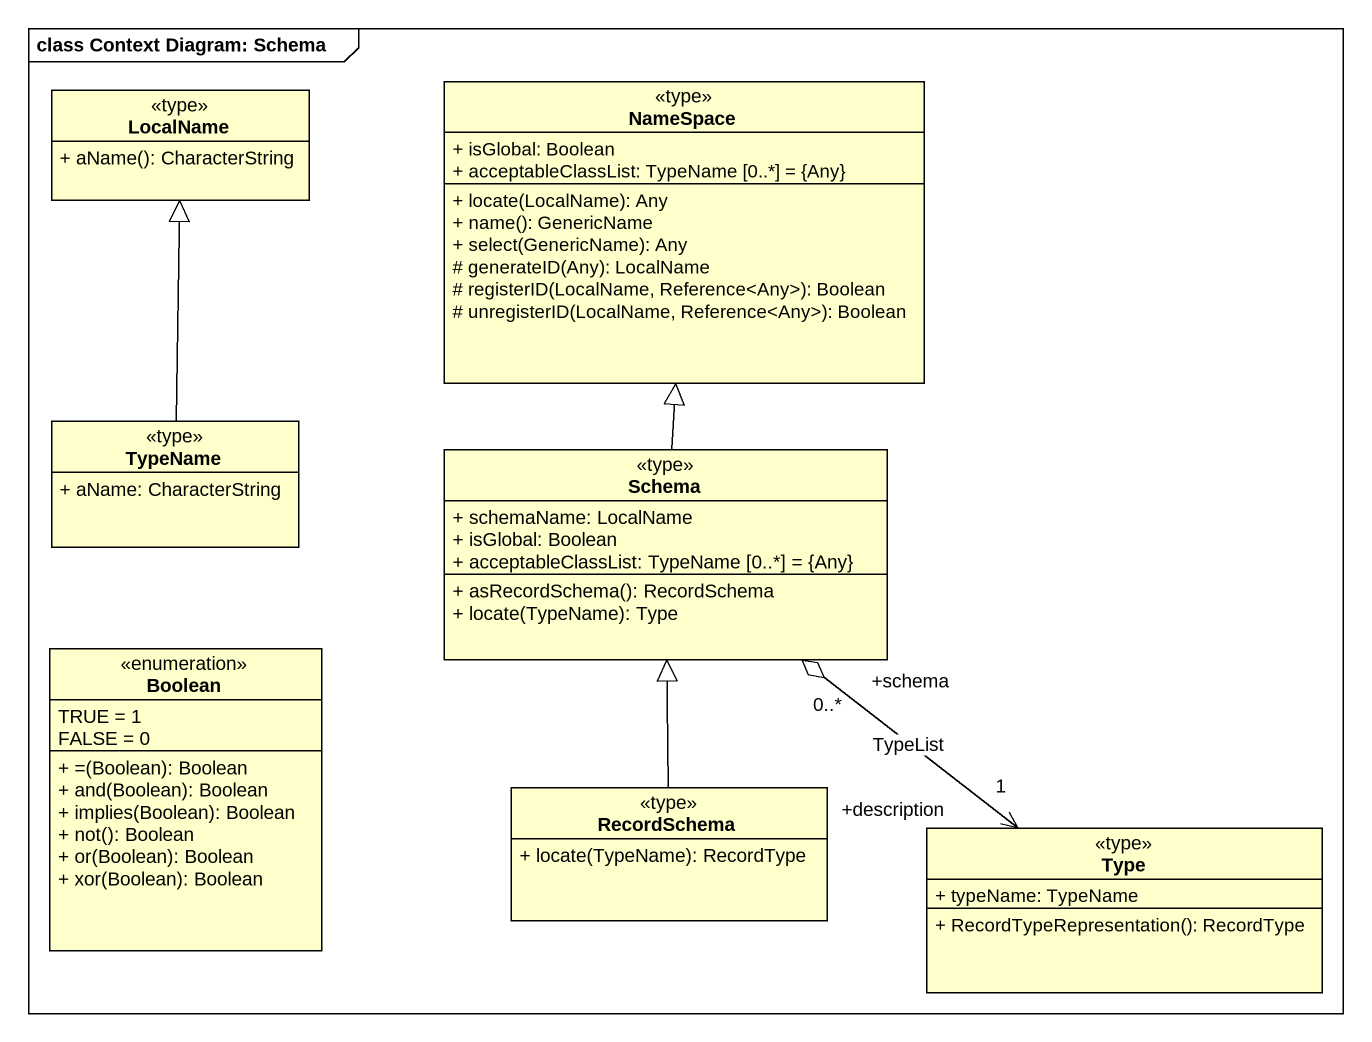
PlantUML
@startuml
mainframe class Context Diagram: Schema
hide circle
hide empty members
skinparam classAttributeIconSize 0
class LocalName <<type>> {
  + aName(): CharacterString
}
class "NameSpace" as NameSpace_ <<type>> {
  + isGlobal: Boolean
  + acceptableClassList: TypeName [0..*] = {Any}
  + locate(LocalName): Any
  + name(): GenericName
  + select(GenericName): Any
  # generateID(Any): LocalName
  # registerID(LocalName, Reference<Any>): Boolean
  # unregisterID(LocalName, Reference<Any>): Boolean
}
class TypeName <<type>> {
  + aName: CharacterString
}
class Schema <<type>> {
  + schemaName: LocalName
  + isGlobal: Boolean
  + acceptableClassList: TypeName [0..*] = {Any}
  + asRecordSchema(): RecordSchema
  + locate(TypeName): Type
}
enum Boolean {
  TRUE = 1
  FALSE = 0
  + =(Boolean): Boolean
  + and(Boolean): Boolean
  + implies(Boolean): Boolean
  + not(): Boolean
  + or(Boolean): Boolean
  + xor(Boolean): Boolean
}
class RecordSchema <<type>> {
  + locate(TypeName): RecordType
}
class Type <<type>> {
  + typeName: TypeName
  + RecordTypeRepresentation(): RecordType
}
TypeName -up-|> LocalName
Schema -up-|> NameSpace_
Schema "+schema\n0..*" o--> "+description\n1" Type : TypeList
RecordSchema -up-|> Schema
@enduml
